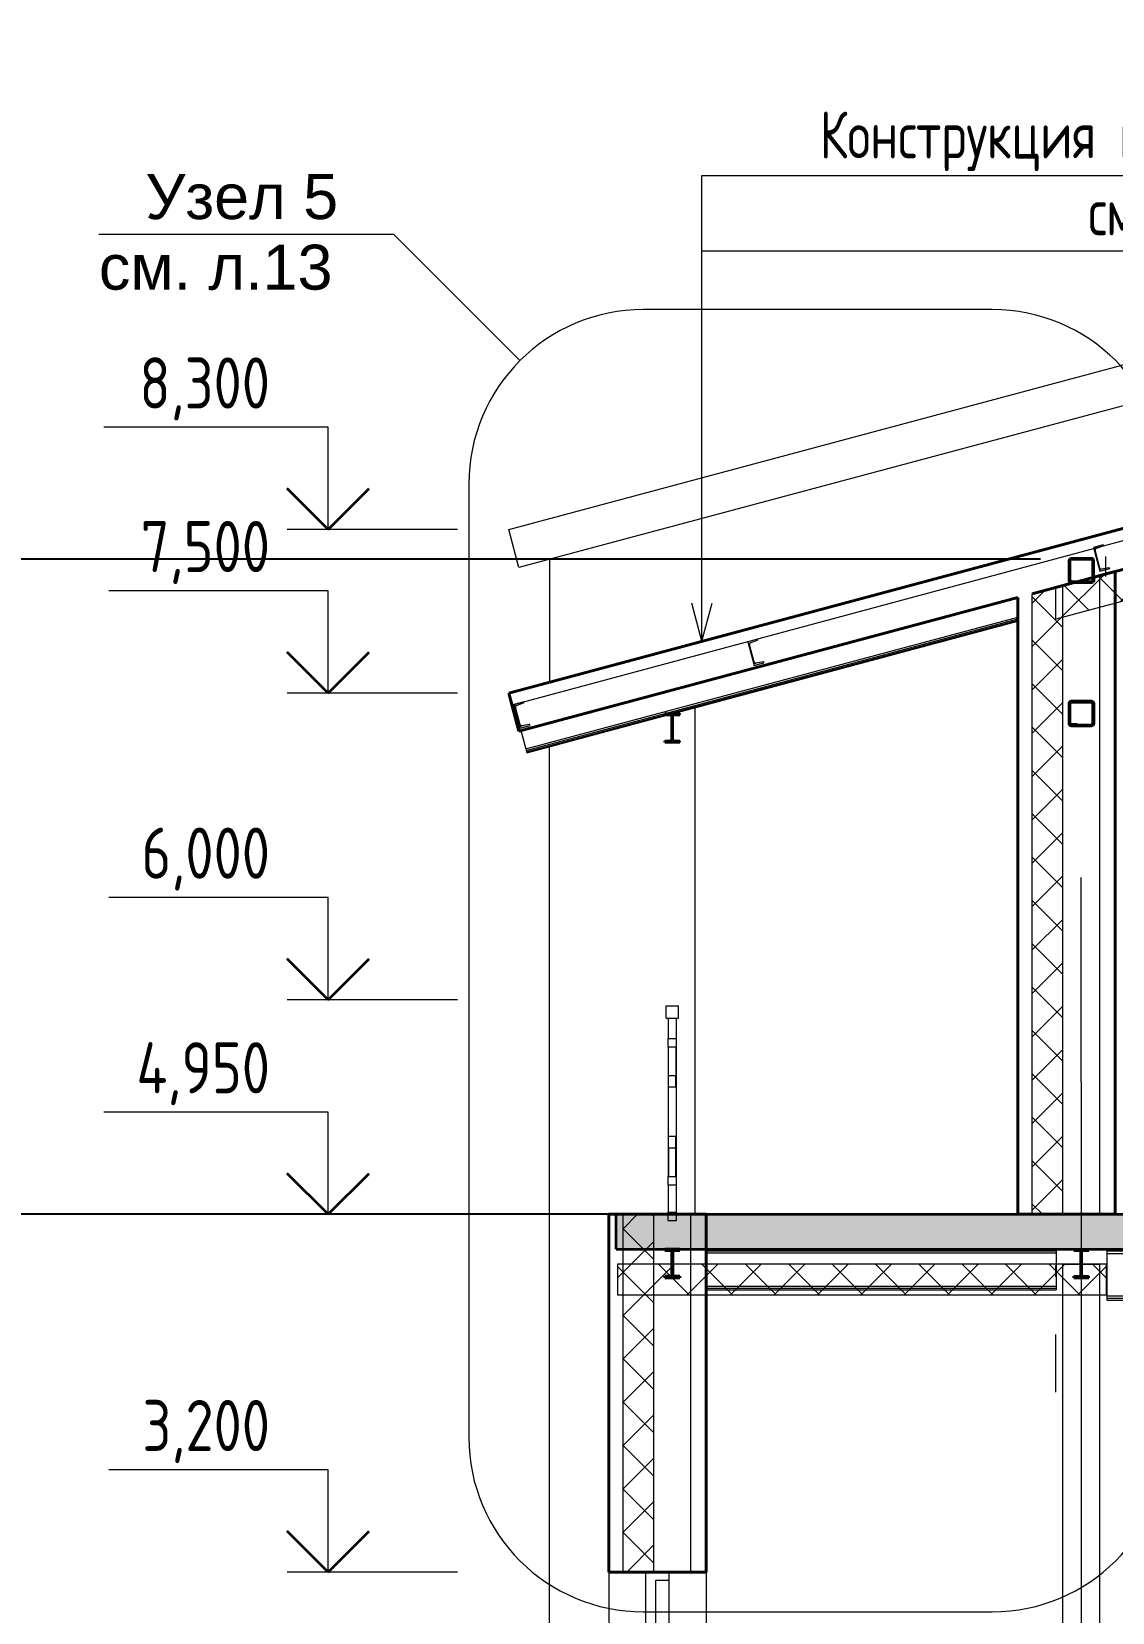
# Model space of a CAD drawing. Header units: millimetres. Extents: x 38742 to 206544, y -3832 to 13261.
# Drawn here: x 60323 to 65607, y 3003 to 10736 of the extents above; entities that cross this region are included whole.
import ezdxf
from ezdxf.enums import TextEntityAlignment as Align

# ---------------------------------------------------------------- set-up
doc = ezdxf.new("R2010")
doc.units = ezdxf.units.MM
doc.header["$MEASUREMENT"] = 0
for name, pattern in [('Achse', [2300, 0, -800, 1500, 0]), ('Dashed', [564.444447, 282.222223, -282.222223]), ('Штрихштриховая', [10936.110735, 5291.666508, -2116.666555, 1411.111116, -2116.666555])]:
    doc.linetypes.add(name, pattern=pattern)
for name, color, linetype in [('- Спрятан', 7, 'Continuous'), ('Двери ArchiCAD', 7, 'Continuous'), ('колонны', 7, 'Continuous'), ('крыша', 7, 'Continuous'), ('оси', 7, 'Continuous'), ('отделка', 7, 'Continuous'), ('перекрытие', 7, 'Continuous'), ('подп стены Инжзащита', 7, 'Continuous'), ('стены наруж', 7, 'Continuous'), ('текст', 7, 'Continuous'), ('чертеж', 7, 'Continuous')]:
    doc.layers.add(name, color=color, linetype=linetype)
for name, color, linetype, lineweight in [('- Спрятан_Ном._пера__96', 7, 'Continuous', 13), ('- Спрятан_Ном._пера__98', 7, 'Continuous', 35), ('0_Ном._пера__95', 251, 'Continuous', 13), ('0_Ном._пера__97', 7, 'Continuous', 20), ('Двери ArchiCAD_Ном._пера__96', 7, 'Continuous', 13), ('Двери ArchiCAD_Ном._пера__97', 7, 'Continuous', 20), ('колонны_Ном._пера__96', 7, 'Continuous', 13), ('крыша_Ном._пера__96', 7, 'Continuous', 13), ('крыша_Ном._пера__99', 7, 'Continuous', 40), ('оси_Ном._пера__96', 7, 'Continuous', 13), ('отделка_Ном._пера__96', 7, 'Continuous', 13), ('перекрытие_Ном._пера__94', 252, 'Continuous', 13), ('перекрытие_Ном._пера__96', 7, 'Continuous', 13), ('перекрытие_Ном._пера__98', 7, 'Continuous', 35), ('подп стены Инжзащита_Ном._пера__96', 7, 'Continuous', 13), ('подп стены Инжзащита_Ном._пера__97', 7, 'Continuous', 20), ('стены наруж_Ном._пера__96', 7, 'Continuous', 13), ('стены наруж_Ном._пера__99', 7, 'Continuous', 40), ('текст_Ном._пера__1', 7, 'Continuous', 25), ('текст_Ном._пера__96', 7, 'Continuous', 13), ('фермы_Ном._пера__96', 7, 'Continuous', 13), ('чертеж_Ном._пера__96', 7, 'Continuous', 13), ('чертеж_Ном._пера__98', 7, 'Continuous', 35), ('штриховка_Ном._пера__96', 7, 'Continuous', 13)]:
    doc.layers.add(name, color=color, linetype=linetype, lineweight=lineweight)
doc.styles.add('СГЕНЕРИР_СТИЛЬ_1', font='gost_2_304-81_type.ttf')
doc.styles.add('СГЕНЕРИР_СТИЛЬ_2', font='arial.ttf')
doc.dimstyles.new('СГЕНЕРИР_СТИЛЬ__2', dxfattribs={"dimtxt": 250, "dimasz": 142.5, "dimexe": 0.18, "dimexo": 200, "dimgap": 0.09, "dimtad": 1, "dimdec": 0, "dimzin": 0, "dimdsep": 46, "dimtxsty": 'СГЕНЕРИР_СТИЛЬ_1', "dimblk": 'ARROWHEAD_6', "dimblk1": 'ARROWHEAD_6', "dimblk2": 'ARROWHEAD_6', "dimcen": 0.09, "dimclrd": 7, "dimclre": 7, "dimclrt": 7, "dimadec": 0, "dimazin": 0, "dimtfac": 1, "dimtdec": 4, "dimtmove": 0, "dimatfit": 3, "dimfxl": 1, "dimtolj": 1, "dimtzin": 0, "dimarcsym": 0})
pattern_1 = [(45, (0, 0), (-106.06602, 106.06602), []), (135, (0, 0), (106.06602, 106.06602), [])]

# ---------------------------------------------------------------- blocks, each defined once
blk = doc.blocks.new('Элемент разреза_5_2')
at = {"layer": 'отделка_Ном._пера__96', "linetype": 'Continuous'}
for p, q in [((71745.7, 10450), (71426, 10450)), ((62855.7, 8153.6), (62855.7, 7553.6))]:
    blk.add_line(p, q, dxfattribs=at)
blk = doc.blocks.new('Элемент разреза_6_2')
at = {"layer": 'колонны_Ном._пера__96', "linetype": 'Continuous'}
for p, q in [((65365.7, 4706), (65453.3, 4706)), ((65365.7, 0), (65365.7, 4706)), ((65458, 4706), (65545.7, 4706)), ((65545.7, 0), (65545.7, 4706))]:
    blk.add_line(p, q, dxfattribs=at)
blk = doc.blocks.new('Элемент разреза_8_2')
at = {"layer": 'стены наруж_Ном._пера__96', "linetype": 'Continuous'}
h = blk.add_hatch(dxfattribs=at)
h.set_pattern_fill('УТЕПЛИТ_МЕЛКИЙ_0002', color=256, style=0, pattern_type=2)
h.set_pattern_definition(pattern_1)
h.paths.add_polyline_path([(63365.7, 4950), (63215.7, 4950), (63215.7, 3200), (63365.7, 3200)])
for p, q in [((63215.7, 3200), (63215.7, 4950)), ((63215.7, 3200), (63215.7, 4950)), ((63365.7, 3200), (63365.7, 4950)), ((63365.7, 3200), (63365.7, 4950)), ((63545.7, 3200), (63545.7, 4950)), ((63545.7, 3200), (63545.7, 4950))]:
    blk.add_line(p, q, dxfattribs=at)
at = {"layer": 'стены наруж_Ном._пера__99', "linetype": 'Continuous'}
for p, q in [((63145.7, 4950), (63165.7, 4950)), ((63145.7, 3200), (63145.7, 4950)), ((63165.7, 4950), (63215.7, 4950)), ((63215.7, 4950), (63365.7, 4950)), ((63365.7, 4950), (63545.7, 4950)), ((63545.7, 4950), (63595.7, 4950)), ((63595.7, 4950), (63620.7, 4950)), ((63620.7, 3200), (63620.7, 4950)), ((63419.2, 4773.1), (63419.2, 4780)), ((63419.2, 4780), (63492.2, 4780)), ((63419.2, 4773.1), (63446.3, 4773.1)), ((63451.3, 4771), (63446.3, 4773.1)), ((63453.3, 4766.1), (63451.3, 4771)), ((63453.3, 4653.9), (63453.3, 4766.1)), ((63458, 4766.1), (63460.1, 4771)), ((63458, 4653.9), (63458, 4766.1)), ((63460.1, 4771), (63465, 4773.1)), ((63465, 4773.1), (63492.2, 4773.1)), ((63492.2, 4773.1), (63492.2, 4780)), ((63419.2, 4640), (63419.2, 4646.9)), ((63419.2, 4646.9), (63446.3, 4646.9)), ((63419.2, 4640), (63492.2, 4640)), ((63446.3, 4646.9), (63451.3, 4649)), ((63451.3, 4649), (63453.3, 4653.9)), ((63460.1, 4649), (63458, 4653.9)), ((63465, 4646.9), (63460.1, 4649)), ((63465, 4646.9), (63492.2, 4646.9)), ((63492.2, 4640), (63492.2, 4646.9)), ((63145.7, 3200), (63165.7, 3200)), ((63165.7, 3200), (63215.7, 3200)), ((63215.7, 3200), (63365.7, 3200)), ((63365.7, 3200), (63545.7, 3200)), ((63545.7, 3200), (63595.7, 3200)), ((63595.7, 3200), (63620.7, 3200))]:
    blk.add_line(p, q, dxfattribs=at)
blk = doc.blocks.new('Элемент разреза_9_2')
at = {"layer": 'Двери ArchiCAD_Ном._пера__96', "linetype": 'Continuous'}
for p, q in [((63145.7, 3200), (63145.7, 550)), ((63620.7, 3200), (63620.7, 0))]:
    blk.add_line(p, q, dxfattribs=at)
at = {"layer": 'Двери ArchiCAD_Ном._пера__97', "linetype": 'Continuous'}
for p, q in [((63325.7, 3200), (63440.7, 3200)), ((63325.7, 3160), (63325.7, 3200)), ((63440.7, 3160), (63440.7, 3200)), ((63325.7, 0), (63325.7, 3160)), ((63375.7, 0), (63375.7, 3160)), ((63375.7, 3160), (63440.7, 3160)), ((63440.7, 0), (63440.7, 3160)), ((63325.7, 0), (63375.7, 0))]:
    blk.add_line(p, q, dxfattribs=at)
blk = doc.blocks.new('Элемент разреза_10_2')
at = {"layer": 'отделка_Ном._пера__96', "linetype": 'Continuous'}
for p, q in [((63565.7, 7427.8), (63565.7, 4950)), ((62855.7, 550), (62855.7, 7237.6))]:
    blk.add_line(p, q, dxfattribs=at)
blk = doc.blocks.new('Элемент разреза_11_2')
at = {"layer": 'стены наруж_Ном._пера__96', "linetype": 'Continuous'}
h = blk.add_hatch(dxfattribs=at)
h.set_pattern_fill('УТЕПЛИТ_МЕЛКИЙ_0002', color=256, style=0, pattern_type=2)
h.set_pattern_definition(pattern_1)
h.paths.add_polyline_path([(65215.7, 4950), (65365.7, 4950), (65365.7, 8026.1), (65215.7, 7985.9)])
for p, q in [((65545.7, 4950), (65545.7, 8074.4)), ((65545.7, 4950), (65545.7, 8074.4)), ((65215.7, 4950), (65215.7, 7985.9)), ((65215.7, 4950), (65215.7, 7985.9)), ((65365.7, 4950), (65365.7, 8026.1)), ((65365.7, 4950), (65365.7, 8026.1))]:
    blk.add_line(p, q, dxfattribs=at)
at = {"layer": 'стены наруж_Ном._пера__99', "linetype": 'Continuous'}
for p, q in [((65506.2, 8040), (65513.2, 8042.9)), ((65513.2, 8042.9), (65516.2, 8050)), ((65516.2, 8066.5), (65545.7, 8074.4)), ((65516.2, 8050), (65516.2, 8066.5)), ((65545.7, 8074.4), (65595.7, 8087.8)), ((65595.7, 8087.8), (65620.7, 8094.5)), ((65620.7, 4950), (65620.7, 8094.5)), ((65145.7, 4950), (65145.7, 7967.2)), ((65215.7, 7985.9), (65365.7, 8026.1)), ((65365.7, 8026.1), (65417.4, 8040)), ((65417.4, 8040), (65506.2, 8040)), ((65396.2, 7450), (65399.1, 7457.1)), ((65396.2, 7350), (65396.2, 7450)), ((65399.1, 7457.1), (65406.2, 7460)), ((65406.2, 7460), (65506.2, 7460)), ((65513.2, 7457.1), (65506.2, 7460)), ((65516.2, 7450), (65513.2, 7457.1)), ((65516.2, 7350), (65516.2, 7450)), ((65399.1, 7342.9), (65396.2, 7350)), ((65513.2, 7342.9), (65516.2, 7350)), ((65406.2, 7340), (65399.1, 7342.9)), ((65406.2, 7340), (65506.2, 7340)), ((65506.2, 7340), (65513.2, 7342.9)), ((65145.7, 4950), (65165.7, 4950)), ((65165.7, 4950), (65215.7, 4950)), ((65215.7, 4950), (65365.7, 4950)), ((65365.7, 4950), (65545.7, 4950)), ((65545.7, 4950), (65595.7, 4950)), ((65595.7, 4950), (65620.7, 4950))]:
    blk.add_line(p, q, dxfattribs=at)
blk = doc.blocks.new('Элемент разреза_12_2')
at = {"layer": 'перекрытие_Ном._пера__94', "linetype": 'Continuous'}
blk.add_hatch(color=256, dxfattribs=at).paths.add_polyline_path([(71980.7, 4780), (71980.7, 4950), (65160.7, 4950), (65160.7, 4780)])
at = {"layer": 'перекрытие_Ном._пера__98', "linetype": 'Continuous'}
for p, q in [((65160.7, 4950), (71980.7, 4950)), ((65160.7, 4780), (71980.7, 4780))]:
    blk.add_line(p, q, dxfattribs=at)
blk = doc.blocks.new('Элемент разреза_13_2')
at = {"layer": 'крыша_Ном._пера__96', "linetype": 'Continuous'}
for p, q in [((62655.7, 8300), (71745.7, 10735.7)), ((71745.7, 10535.7), (62705.7, 8113.4)), ((62705.7, 8113.4), (62655.7, 8300))]:
    blk.add_line(p, q, dxfattribs=at)
blk = doc.blocks.new('Элемент разреза_23_2')
at = {"layer": 'чертеж_Ном._пера__96', "linetype": 'Continuous'}
for p, q in [((63425.7, 5910), (63425.7, 5970)), ((63425.7, 5970), (63485.7, 5970)), ((63485.7, 5910), (63485.7, 5970)), ((63425.7, 5910), (63485.7, 5910)), ((63435.7, 5910), (63435.7, 5810)), ((63475.7, 5810), (63475.7, 5910)), ((63435.7, 5810), (63475.7, 5810)), ((63435.7, 5770), (63435.7, 5810)), ((63475.7, 5770), (63475.7, 5810)), ((63435.7, 5770), (63435.7, 5135)), ((63435.7, 5770), (63475.7, 5770)), ((63437.7, 5629.8), (63437.7, 5770)), ((63473.7, 5770), (63473.7, 5629.8)), ((63475.7, 5135), (63475.7, 5770)), ((63437.7, 5629.8), (63473.7, 5629.8)), ((63437.7, 5573.3), (63437.7, 5629.8)), ((63437.7, 5573.3), (63473.7, 5573.3)), ((63473.7, 5573.3), (63473.7, 5629.8)), ((63437.7, 5331.7), (63473.7, 5331.7)), ((63437.7, 5275.2), (63437.7, 5331.7)), ((63437.7, 5275.2), (63437.7, 5135)), ((63437.7, 5275.2), (63473.7, 5275.2)), ((63473.7, 5275.2), (63473.7, 5331.7)), ((63473.7, 5135), (63473.7, 5275.2)), ((63435.7, 5135), (63475.7, 5135)), ((63435.7, 5095), (63435.7, 5135)), ((63475.7, 5095), (63475.7, 5135)), ((63435.7, 5095), (63435.7, 4960)), ((63435.7, 5095), (63475.7, 5095)), ((63475.7, 4960), (63475.7, 5095)), ((63435.7, 4960), (63475.7, 4960)), ((63435.7, 4920), (63435.7, 4960)), ((63475.7, 4920), (63475.7, 4960)), ((63435.7, 4920), (63475.7, 4920))]:
    blk.add_line(p, q, dxfattribs=at)
blk = doc.blocks.new('Элемент разреза_30_2')
at = {"layer": 'Двери ArchiCAD_Ном._пера__96', "linetype": 'Continuous'}
for q in [(65401.2, 7350), (65435.7, 7345)]:
    blk.add_line((65435.7, 7350), q, dxfattribs=at)
blk = doc.blocks.new('Элемент разреза_32_2')
at = {"layer": '- Спрятан_Ном._пера__96', "linetype": 'Continuous', "lineweight": 25}
blk.add_hatch(color=7, dxfattribs=at).paths.add_polyline_path([(65419.2, 4640), (65492.2, 4640), (65492.2, 4646.9), (65465, 4646.9), (65460.1, 4649), (65458, 4653.9), (65458, 4766.1), (65460.1, 4771), (65465, 4773.1), (65492.2, 4773.1), (65492.2, 4780), (65419.2, 4780), (65419.2, 4773.1), (65446.3, 4773.1), (65451.3, 4771), (65453.3, 4766.1), (65453.3, 4653.9), (65451.3, 4649), (65446.3, 4646.9), (65419.2, 4646.9)])
at = {"layer": '- Спрятан_Ном._пера__98', "linetype": 'Continuous'}
for p, q in [((65419.2, 4780), (65492.2, 4780)), ((65419.2, 4773.1), (65419.2, 4780)), ((65419.2, 4773.1), (65446.3, 4773.1)), ((65451.3, 4771), (65446.3, 4773.1)), ((65453.3, 4766.1), (65451.3, 4771)), ((65453.3, 4653.9), (65453.3, 4766.1)), ((65458, 4766.1), (65460.1, 4771)), ((65458, 4653.9), (65458, 4766.1)), ((65460.1, 4771), (65465, 4773.1)), ((65465, 4773.1), (65492.2, 4773.1)), ((65492.2, 4773.1), (65492.2, 4780)), ((65419.2, 4646.9), (65446.3, 4646.9)), ((65419.2, 4640), (65419.2, 4646.9)), ((65419.2, 4640), (65492.2, 4640)), ((65446.3, 4646.9), (65451.3, 4649)), ((65451.3, 4649), (65453.3, 4653.9)), ((65460.1, 4649), (65458, 4653.9)), ((65465, 4646.9), (65460.1, 4649)), ((65465, 4646.9), (65492.2, 4646.9)), ((65492.2, 4640), (65492.2, 4646.9))]:
    blk.add_line(p, q, dxfattribs=at)
blk = doc.blocks.new('Элемент разреза_33_2')
at = {"layer": '- Спрятан_Ном._пера__96', "linetype": 'Continuous', "lineweight": 25}
blk.add_hatch(color=7, dxfattribs=at).paths.add_polyline_path([(63419.2, 4640), (63492.2, 4640), (63492.2, 4646.9), (63465, 4646.9), (63460.1, 4649), (63458, 4653.9), (63458, 4766.1), (63460.1, 4771), (63465, 4773.1), (63492.2, 4773.1), (63492.2, 4780), (63419.2, 4780), (63419.2, 4773.1), (63446.3, 4773.1), (63451.3, 4771), (63453.3, 4766.1), (63453.3, 4653.9), (63451.3, 4649), (63446.3, 4646.9), (63419.2, 4646.9)])
at = {"layer": '- Спрятан_Ном._пера__98', "linetype": 'Continuous'}
for p, q in [((63419.2, 4780), (63492.2, 4780)), ((63419.2, 4773.1), (63419.2, 4780)), ((63419.2, 4773.1), (63446.3, 4773.1)), ((63451.3, 4771), (63446.3, 4773.1)), ((63453.3, 4766.1), (63451.3, 4771)), ((63453.3, 4653.9), (63453.3, 4766.1)), ((63458, 4766.1), (63460.1, 4771)), ((63458, 4653.9), (63458, 4766.1)), ((63460.1, 4771), (63465, 4773.1)), ((63465, 4773.1), (63492.2, 4773.1)), ((63492.2, 4773.1), (63492.2, 4780)), ((63419.2, 4646.9), (63446.3, 4646.9)), ((63419.2, 4640), (63419.2, 4646.9)), ((63419.2, 4640), (63492.2, 4640)), ((63446.3, 4646.9), (63451.3, 4649)), ((63451.3, 4649), (63453.3, 4653.9)), ((63460.1, 4649), (63458, 4653.9)), ((63465, 4646.9), (63460.1, 4649)), ((63465, 4646.9), (63492.2, 4646.9)), ((63492.2, 4640), (63492.2, 4646.9))]:
    blk.add_line(p, q, dxfattribs=at)
blk = doc.blocks.new('Элемент разреза_37_2')
at = {"layer": '- Спрятан_Ном._пера__96', "linetype": 'Continuous'}
for p, q in [((63620.7, 4772), (65332.7, 4772)), ((63620.7, 4761), (65332.7, 4761)), ((65332.7, 4780), (65332.7, 4772)), ((65332.7, 4772), (65332.7, 4768.8)), ((65332.7, 4768.8), (65332.7, 4761)), ((65332.7, 4761), (65332.7, 4599)), ((63620.7, 4599), (65332.7, 4599)), ((63620.7, 4588), (65332.7, 4588)), ((63620.7, 4580), (65332.7, 4580)), ((65332.7, 4599), (65332.7, 4591.2)), ((65332.7, 4591.2), (65332.7, 4588)), ((65332.7, 4588), (65332.7, 4580))]:
    blk.add_line(p, q, dxfattribs=at)
blk = doc.blocks.new('Элемент разреза_39_2')
at = {"layer": '- Спрятан_Ном._пера__96', "linetype": 'Continuous'}
for p, q in [((65580.7, 4780), (65580.7, 4771)), ((65580.7, 4771), (65580.7, 4767.5)), ((65580.7, 4771), (67581.3, 4771)), ((65580.7, 4767.5), (65580.7, 4759)), ((65580.7, 4759), (65580.7, 4551)), ((65580.7, 4759), (67583.3, 4759)), ((67588, 4759), (69713.3, 4759)), ((67590, 4771), (69711.3, 4771)), ((69718, 4759), (71690.7, 4759)), ((69720, 4771), (71690.7, 4771)), ((65580.7, 4551), (65580.7, 4542.5)), ((65580.7, 4551), (71690.7, 4551)), ((65580.7, 4542.5), (65580.7, 4539)), ((65580.7, 4539), (65580.7, 4530)), ((65580.7, 4539), (71690.7, 4539)), ((65580.7, 4530), (71690.7, 4530))]:
    blk.add_line(p, q, dxfattribs=at)
blk = doc.blocks.new('Элемент разреза_40_2')
at = {"layer": '- Спрятан_Ном._пера__96', "linetype": 'Continuous', "lineweight": 25}
blk.add_hatch(color=7, dxfattribs=at).paths.add_polyline_path([(63492.7, 7260), (63492.7, 7266.9), (63465.5, 7266.9), (63460.6, 7269), (63458.5, 7273.9), (63458.5, 7386.1), (63460.6, 7391), (63465.5, 7393.1), (63492.7, 7393.1), (63492.7, 7400), (63419.7, 7400), (63419.7, 7393.1), (63446.8, 7393.1), (63451.8, 7391), (63453.8, 7386.1), (63453.8, 7273.9), (63451.8, 7269), (63446.8, 7266.9), (63419.7, 7266.9), (63419.7, 7260)])
at = {"layer": '- Спрятан_Ном._пера__98', "linetype": 'Continuous'}
for p, q in [((63419.7, 7400), (63492.7, 7400)), ((63419.7, 7393.1), (63419.7, 7400)), ((63419.7, 7393.1), (63446.8, 7393.1)), ((63451.8, 7391), (63446.8, 7393.1)), ((63453.8, 7386.1), (63451.8, 7391)), ((63453.8, 7273.9), (63453.8, 7386.1)), ((63458.5, 7386.1), (63460.6, 7391)), ((63458.5, 7273.9), (63458.5, 7386.1)), ((63460.6, 7391), (63465.5, 7393.1)), ((63465.5, 7393.1), (63492.7, 7393.1)), ((63492.7, 7393.1), (63492.7, 7400)), ((63451.8, 7269), (63453.8, 7273.9)), ((63460.6, 7269), (63458.5, 7273.9)), ((63419.7, 7266.9), (63446.8, 7266.9)), ((63419.7, 7260), (63419.7, 7266.9)), ((63419.7, 7260), (63492.7, 7260)), ((63446.8, 7266.9), (63451.8, 7269)), ((63465.5, 7266.9), (63460.6, 7269)), ((63465.5, 7266.9), (63492.7, 7266.9)), ((63492.7, 7260), (63492.7, 7266.9))]:
    blk.add_line(p, q, dxfattribs=at)
blk = doc.blocks.new('Элемент разреза_43_2')
at = {"layer": '- Спрятан_Ном._пера__96', "linetype": 'Continuous'}
for p, q in [((62739.7, 7226.3), (65145.7, 7871)), ((63420.4, 7400), (65145.7, 7862.3)), ((63442.9, 7400), (65145.7, 7856.3)), ((63456.3, 7400), (65145.7, 7852.7)), ((63461.9, 7400), (65145.7, 7851.2)), ((62741.9, 7218.2), (63419.7, 7399.8)), ((62743.4, 7212.6), (63419.7, 7393.8)), ((62744.3, 7209.2), (63430.5, 7393.1)), ((62744.7, 7207.8), (63436.2, 7393.1)), ((62715.7, 7316.1), (62739.7, 7226.3)), ((62739.7, 7226.3), (62741.2, 7220.9)), ((62741.2, 7220.9), (62741.9, 7218.2)), ((62741.9, 7218.2), (62743.4, 7212.6)), ((62743.4, 7212.6), (62743.7, 7211.5)), ((62743.7, 7211.5), (62744.3, 7209.2)), ((62744.3, 7209.2), (62744.7, 7207.8))]:
    blk.add_line(p, q, dxfattribs=at)
blk = doc.blocks.new('Элемент разреза_44_2')
at = {"layer": '- Спрятан_Ном._пера__96', "linetype": 'Continuous', "lineweight": 25}
h = blk.add_hatch(color=7, dxfattribs=at)
h.paths.add_polyline_path([(65406.2, 7460), (65399.1, 7457.1), (65396.2, 7450), (65396.2, 7350), (65399.1, 7342.9), (65406.2, 7340), (65506.2, 7340), (65513.2, 7342.9), (65516.2, 7350), (65516.2, 7450), (65513.2, 7457.1), (65506.2, 7460)])
h.paths.add_polyline_path([(65406.2, 7455), (65506.2, 7455), (65509.7, 7453.5), (65511.2, 7450), (65511.2, 7350), (65509.7, 7346.5), (65506.2, 7345), (65406.2, 7345), (65402.6, 7346.5), (65401.2, 7350), (65401.2, 7450), (65402.6, 7453.5)], flags=0)
at = {"layer": '- Спрятан_Ном._пера__98', "linetype": 'Continuous'}
for p, q in [((65396.2, 7450), (65399.1, 7457.1)), ((65396.2, 7350), (65396.2, 7450)), ((65399.1, 7457.1), (65406.2, 7460)), ((65401.2, 7450), (65402.6, 7453.5)), ((65401.2, 7350), (65401.2, 7450)), ((65402.6, 7453.5), (65406.2, 7455)), ((65406.2, 7460), (65506.2, 7460)), ((65406.2, 7455), (65506.2, 7455)), ((65513.2, 7457.1), (65506.2, 7460)), ((65509.7, 7453.5), (65506.2, 7455)), ((65511.2, 7450), (65509.7, 7453.5)), ((65511.2, 7350), (65511.2, 7450)), ((65516.2, 7450), (65513.2, 7457.1)), ((65516.2, 7350), (65516.2, 7450)), ((65399.1, 7342.9), (65396.2, 7350)), ((65402.6, 7346.5), (65401.2, 7350)), ((65406.2, 7345), (65402.6, 7346.5)), ((65506.2, 7345), (65509.7, 7346.5)), ((65509.7, 7346.5), (65511.2, 7350)), ((65513.2, 7342.9), (65516.2, 7350)), ((65406.2, 7340), (65399.1, 7342.9)), ((65406.2, 7345), (65506.2, 7345)), ((65406.2, 7340), (65506.2, 7340)), ((65506.2, 7340), (65513.2, 7342.9))]:
    blk.add_line(p, q, dxfattribs=at)
blk = doc.blocks.new('Элемент разреза_60_2')
at = {"layer": 'перекрытие_Ном._пера__94', "linetype": 'Continuous'}
blk.add_hatch(color=256, dxfattribs=at).paths.add_polyline_path([(63180.7, 4780), (65160.7, 4780), (65160.7, 4950), (63180.7, 4950)])
at = {"layer": 'перекрытие_Ном._пера__98', "linetype": 'Continuous'}
for p, q in [((63180.7, 4950), (65160.7, 4950)), ((63180.7, 4780), (63180.7, 4950)), ((63180.7, 4780), (65160.7, 4780))]:
    blk.add_line(p, q, dxfattribs=at)
blk = doc.blocks.new('Стандартный маркер сетки[2]_2', base_point=(65455.7, 6597.5))
at = {"layer": 'оси_Ном._пера__96', "linetype": 'Штрихштриховая'}
for q in [(65455.7, 6597.5), (65455.7, -2000)]:
    blk.add_line((65455.7, 5597.5), q, dxfattribs=at)
at = {"layer": 'оси_Ном._пера__96', "style": 'СГЕНЕРИР_СТИЛЬ_1'}
blk.add_attdef('AC_MarkerText_1', text='', height=350, rotation=360, dxfattribs=at).set_placement((65316.5, -3669.7), align=Align.BOTTOM_LEFT)
blk = doc.blocks.new('Отметка высоты (ГОСТ)[4]_2', base_point=(61773.2, 7500))
at = {"layer": 'чертеж_Ном._пера__96', "linetype": 'Continuous'}
for p, q in [((61773.2, 8000), (60699.9, 8000)), ((61773.2, 7500), (61773.2, 8000)), ((62404.6, 7500), (61573.2, 7500))]:
    blk.add_line(p, q, dxfattribs=at)
at = {"layer": 'чертеж_Ном._пера__98', "linetype": 'Continuous'}
for q in [(61573.2, 7700), (61973.2, 7700)]:
    blk.add_line((61773.2, 7500), q, dxfattribs=at)
at = {"layer": 'чертеж_Ном._пера__96', "insert": (61573.2, 8033.5), "char_height": 250, "attachment_point": 9, "style": 'СГЕНЕРИР_СТИЛЬ_1'}
blk.add_mtext('{7,500\\A1{\\H.66x;\\S^  ;}}', dxfattribs=at)
blk = doc.blocks.new('Отметка высоты (ГОСТ)[5]_2', base_point=(61773.2, 6000))
at = {"layer": 'чертеж_Ном._пера__96', "linetype": 'Continuous'}
for p, q in [((61773.2, 6500), (60699.9, 6500)), ((61773.2, 6000), (61773.2, 6500)), ((62404.6, 6000), (61573.2, 6000))]:
    blk.add_line(p, q, dxfattribs=at)
at = {"layer": 'чертеж_Ном._пера__98', "linetype": 'Continuous'}
for q in [(61573.2, 6200), (61973.2, 6200)]:
    blk.add_line((61773.2, 6000), q, dxfattribs=at)
at = {"layer": 'чертеж_Ном._пера__96', "insert": (61573.2, 6533.5), "char_height": 250, "attachment_point": 9, "style": 'СГЕНЕРИР_СТИЛЬ_1'}
blk.add_mtext('{6,000\\A1{\\H.66x;\\S^  ;}}', dxfattribs=at)
blk = doc.blocks.new('Отметка высоты (ГОСТ)[6]_2', base_point=(61773.2, 4950))
at = {"layer": 'чертеж_Ном._пера__96', "linetype": 'Continuous'}
for p, q in [((61773.2, 5450), (60675.7, 5450)), ((61773.2, 4950), (61773.2, 5450)), ((62404.6, 4950), (61573.2, 4950))]:
    blk.add_line(p, q, dxfattribs=at)
at = {"layer": 'чертеж_Ном._пера__98', "linetype": 'Continuous'}
for q in [(61573.2, 5150), (61973.2, 5150)]:
    blk.add_line((61773.2, 4950), q, dxfattribs=at)
at = {"layer": 'чертеж_Ном._пера__96', "insert": (61573.2, 5483.5), "char_height": 250, "attachment_point": 9, "style": 'СГЕНЕРИР_СТИЛЬ_1'}
blk.add_mtext('{4,950\\A1{\\H.66x;\\S^  ;}}', dxfattribs=at)
blk = doc.blocks.new('Отметка высоты (ГОСТ)[7]_2', base_point=(61773.2, 3200))
at = {"layer": 'чертеж_Ном._пера__96', "linetype": 'Continuous'}
for p, q in [((61773.2, 3700), (60699.9, 3700)), ((61773.2, 3200), (61773.2, 3700)), ((62404.6, 3200), (61573.2, 3200))]:
    blk.add_line(p, q, dxfattribs=at)
at = {"layer": 'чертеж_Ном._пера__98', "linetype": 'Continuous'}
for q in [(61573.2, 3400), (61973.2, 3400)]:
    blk.add_line((61773.2, 3200), q, dxfattribs=at)
at = {"layer": 'чертеж_Ном._пера__96', "insert": (61573.2, 3733.5), "char_height": 250, "attachment_point": 9, "style": 'СГЕНЕРИР_СТИЛЬ_1'}
blk.add_mtext('{3,200\\A1{\\H.66x;\\S^  ;}}', dxfattribs=at)
blk = doc.blocks.new('Отметка высоты (ГОСТ)[8]_2', base_point=(61773.2, 8300))
at = {"layer": 'чертеж_Ном._пера__96', "linetype": 'Continuous'}
for p, q in [((61773.2, 8800), (60675.7, 8800)), ((61773.2, 8300), (61773.2, 8800)), ((62404.6, 8300), (61573.2, 8300))]:
    blk.add_line(p, q, dxfattribs=at)
at = {"layer": 'чертеж_Ном._пера__98', "linetype": 'Continuous'}
for q in [(61573.2, 8500), (61973.2, 8500)]:
    blk.add_line((61773.2, 8300), q, dxfattribs=at)
at = {"layer": 'чертеж_Ном._пера__96', "insert": (61573.2, 8833.5), "char_height": 250, "attachment_point": 9, "style": 'СГЕНЕРИР_СТИЛЬ_1'}
blk.add_mtext('{8,300\\A1{\\H.66x;\\S^  ;}}', dxfattribs=at)
blk = doc.blocks.new('Линия_3_2', base_point=(63600.6, 7753.2))
at = {"layer": 'текст_Ном._пера__96', "linetype": 'Continuous'}
for q in [(63600.6, 10032.5), (63550.6, 7939.8), (63650.6, 7939.8)]:
    blk.add_line((63600.6, 7753.2), q, dxfattribs=at)
blk = doc.blocks.new('Элемент разреза_61_2')
at = {"layer": 'крыша_Ном._пера__99', "linetype": 'Continuous'}
for p, q in [((62655.7, 7500), (71745.7, 9935.7)), ((71745.7, 9735.7), (71745.7, 9935.7)), ((65215.7, 7985.9), (71745.7, 9735.7)), ((62705.7, 7313.4), (65145.7, 7967.2)), ((62705.7, 7313.4), (62655.7, 7500))]:
    blk.add_line(p, q, dxfattribs=at)
blk = doc.blocks.new('Элемент разреза_64_2')
at = {"layer": '- Спрятан_Ном._пера__96', "linetype": 'Continuous', "lineweight": 25}
h = blk.add_hatch(color=7, dxfattribs=at)
h.paths.add_polyline_path([(65406.2, 8160), (65399.1, 8157.1), (65396.2, 8150), (65396.2, 8050), (65399.1, 8042.9), (65406.2, 8040), (65506.2, 8040), (65513.2, 8042.9), (65516.2, 8050), (65516.2, 8150), (65513.2, 8157.1), (65506.2, 8160)])
h.paths.add_polyline_path([(65406.2, 8155), (65506.2, 8155), (65509.7, 8153.5), (65511.2, 8150), (65511.2, 8050), (65509.7, 8046.5), (65506.2, 8045), (65406.2, 8045), (65402.6, 8046.5), (65401.2, 8050), (65401.2, 8150), (65402.6, 8153.5)], flags=0)
at = {"layer": '- Спрятан_Ном._пера__98', "linetype": 'Continuous'}
for p, q in [((65396.2, 8150), (65399.1, 8157.1)), ((65396.2, 8050), (65396.2, 8150)), ((65399.1, 8157.1), (65406.2, 8160)), ((65401.2, 8150), (65402.6, 8153.5)), ((65401.2, 8050), (65401.2, 8150)), ((65402.6, 8153.5), (65406.2, 8155)), ((65406.2, 8160), (65506.2, 8160)), ((65406.2, 8155), (65506.2, 8155)), ((65513.2, 8157.1), (65506.2, 8160)), ((65509.7, 8153.5), (65506.2, 8155)), ((65511.2, 8150), (65509.7, 8153.5)), ((65511.2, 8050), (65511.2, 8150)), ((65516.2, 8150), (65513.2, 8157.1)), ((65516.2, 8050), (65516.2, 8150)), ((65399.1, 8042.9), (65396.2, 8050)), ((65406.2, 8040), (65399.1, 8042.9)), ((65402.6, 8046.5), (65401.2, 8050)), ((65406.2, 8045), (65402.6, 8046.5)), ((65406.2, 8045), (65506.2, 8045)), ((65506.2, 8045), (65509.7, 8046.5)), ((65506.2, 8040), (65513.2, 8042.9)), ((65509.7, 8046.5), (65511.2, 8050)), ((65513.2, 8042.9), (65516.2, 8050)), ((65406.2, 8040), (65506.2, 8040))]:
    blk.add_line(p, q, dxfattribs=at)
blk = doc.blocks.new('Чертеж детали_1_2', base_point=(64167.3, 6190.7))
at = {"layer": 'перекрытие_Ном._пера__96', "linetype": 'Continuous'}
for p, q in [((61774.4, 9743.6), (60652, 9743.6)), ((62093.3, 9743.6), (61774.4, 9743.6)), ((62093.3, 9743.6), (62710.7, 9126.2)), ((65020.5, 9376.1), (63314, 9376.1)), ((62460.8, 8522.9), (62460.8, 3858.5)), ((65873.7, 3858.5), (65873.7, 8522.9)), ((63314, 3005.3), (65020.5, 3005.3))]:
    blk.add_line(p, q, dxfattribs=at)
for centre, start, end in [((63314, 8522.9), 90, 180), ((65020.5, 8522.9), 0, 90), ((63314, 3858.5), 180, 270), ((65020.5, 3858.5), 270, 0)]:
    blk.add_arc(centre, 853.2, start, end, dxfattribs=at)
at = {"layer": 'перекрытие_Ном._пера__96', "char_height": 220, "style": 'СГЕНЕРИР_СТИЛЬ_2'}
for s, insert, attachment_point in [('{Узел 5}', (60879.3, 9815.4), 7), ('{см. л.13}', (60652, 9693.4), 1)]:
    blk.add_mtext(s, dxfattribs=dict(at, insert=insert, attachment_point=attachment_point))
blk = doc.blocks.new('ARROWHEAD_6')
at = {"color": 0, "linetype": 'Continuous', "lineweight": 0}
for p, q in [((0, 0), (-1, 0)), ((-0.5, -0.5), (0.5, 0.5))]:
    blk.add_line(p, q, dxfattribs=at)
blk = doc.blocks.new('*D203')
at = {"layer": 'Defpoints', "color": 0, "linetype": 'Continuous', "transparency": 16777216}
for p in [(65456.2, 8155), (58743.5, 4950), (65455.7, 4950)]:
    blk.add_point(p, dxfattribs=at)
at = {"layer": 'подп стены Инжзащита', "color": 7, "linetype": 'Continuous', "lineweight": -2, "transparency": 16777216}
for p, q in [((65256.2, 8155), (58743.3, 8155)), ((58743.5, 8012.5), (58743.5, 6838.3)), ((58743.5, 5092.5), (58743.5, 6266.7)), ((65255.7, 4950), (58743.3, 4950))]:
    blk.add_line(p, q, dxfattribs=at)
at = {"layer": 'подп стены Инжзащита', "color": 7, "linetype": 'Continuous', "lineweight": -2, "transparency": 16777216, "xscale": 142.5, "yscale": 142.5, "zscale": 142.5}
for p, rotation in [((58743.5, 8155), 90), ((58743.5, 4950), 270)]:
    blk.add_blockref('ARROWHEAD_6', p, dxfattribs=dict(at, rotation=rotation))
at = {"layer": 'подп стены Инжзащита', "color": 7, "linetype": 'Continuous', "transparency": 16777216, "insert": (58743.5, 6552.5), "char_height": 250, "attachment_point": 5, "rotation": 90, "style": 'СГЕНЕРИР_СТИЛЬ_1'}
blk.add_mtext('\\A1;3205', dxfattribs=at)

msp = doc.modelspace()

# ---------------------------------------------------------------- hatches: boundary and pattern name
at = {"layer": '0_Ном._пера__95', "linetype": 'Continuous'}
for points in [[(65546.3, 8096), (65594.3, 8108.9), (65593.7, 8111.2, 0.388879), (65590.7, 8113.1), (65554.3, 8106.6, -0.388879), (65546.4, 8111.6), (65523.2, 8198.5, -0.388879), (65527.4, 8206.7), (65562.3, 8219.4, 0.388879), (65563.9, 8222.5), (65563.2, 8224.8), (65515.2, 8211.9)], [(63855.7, 7635.2), (63903.7, 7648.1), (63903.1, 7650.4, 0.388879), (63900.1, 7652.3), (63863.6, 7645.8, -0.388879), (63855.8, 7650.8), (63832.5, 7737.7, -0.388879), (63836.8, 7745.9), (63871.6, 7758.5, 0.388879), (63873.2, 7761.6), (63872.6, 7764), (63824.6, 7751.1)], [(62712, 7328.8), (62760.1, 7341.6), (62759.4, 7344, 0.388879), (62756.5, 7345.8), (62720, 7339.4, -0.388879), (62712.2, 7344.4), (62688.9, 7431.2, -0.388879), (62693.2, 7439.5), (62728, 7452.1, 0.388879), (62729.6, 7455.2), (62729, 7457.5), (62681, 7444.7)]]:
    msp.add_hatch(color=256, dxfattribs=at).paths.add_polyline_path(points)
at = {"layer": 'подп стены Инжзащита_Ном._пера__97', "linetype": 'Continuous'}
h = msp.add_hatch(dxfattribs=at)
h.set_pattern_fill('УТЕПЛИТ_МЕЛКИЙ_0002', color=256, style=0, pattern_type=2)
h.set_pattern_definition(pattern_1)
h.paths.add_polyline_path([(65330.7, 7861.5), (65330.7, 8016.8), (71980.7, 9798.6), (71980.7, 9643.3)])
at = {"layer": 'штриховка_Ном._пера__96', "linetype": 'Continuous'}
h = msp.add_hatch(dxfattribs=at)
h.set_pattern_fill('УТЕПЛИТ_МЕЛКИЙ_0002', color=256, style=0, pattern_type=2)
h.set_pattern_definition(pattern_1)
h.paths.add_polyline_path([(63187, 4556), (65578.6, 4556), (65578.6, 4706), (63187, 4706)])

# ---------------------------------------------------------------- linework, layer by layer
at = {"layer": '0_Ном._пера__97', "linetype": 'Continuous'}
for p, q in [((65563.2, 8224.8), (65515.2, 8211.9)), ((65515.2, 8211.9), (65546.3, 8096)), ((65546.4, 8111.6), (65523.2, 8198.5)), ((65527.4, 8206.7), (65562.3, 8219.4)), ((65563.9, 8222.5), (65563.2, 8224.8)), ((65546.3, 8096), (65594.3, 8108.9)), ((65590.7, 8113.1), (65554.3, 8106.6)), ((65594.3, 8108.9), (65593.7, 8111.2)), ((63872.6, 7764), (63824.6, 7751.1)), ((63824.6, 7751.1), (63855.7, 7635.2)), ((63855.8, 7650.8), (63832.5, 7737.7)), ((63836.8, 7745.9), (63871.6, 7758.5)), ((63873.2, 7761.6), (63872.6, 7764)), ((63855.7, 7635.2), (63903.7, 7648.1)), ((63900.1, 7652.3), (63863.6, 7645.8)), ((63903.7, 7648.1), (63903.1, 7650.4)), ((62729, 7457.5), (62681, 7444.7)), ((62681, 7444.7), (62712, 7328.8)), ((62712.2, 7344.4), (62688.9, 7431.2)), ((62693.2, 7439.5), (62728, 7452.1)), ((62729.6, 7455.2), (62729, 7457.5)), ((62712, 7328.8), (62760.1, 7341.6)), ((62756.5, 7345.8), (62720, 7339.4)), ((62760.1, 7341.6), (62759.4, 7344))]:
    msp.add_line(p, q, dxfattribs=at)
for centre, radius, start, end in [((65529.8, 8200.3), 6.86, 109.99999, 194.99999), ((65561.4, 8221.8), 2.57, 289.98394, 14.98394), ((65553.1, 8113.4), 6.86, 195.01892, 280.01892), ((65591.2, 8110.6), 2.57, 14.99999, 99.99999), ((63839.2, 7739.4), 6.86, 109.99999, 194.99999), ((63870.8, 7761), 2.57, 289.98394, 14.98394), ((63862.4, 7652.6), 6.86, 195.01892, 280.01892), ((63900.6, 7649.7), 2.57, 14.99999, 99.99999), ((62695.6, 7433), 6.86, 109.99999, 194.99999), ((62727.1, 7454.5), 2.57, 289.98394, 14.98394), ((62718.8, 7346.1), 6.86, 195.01892, 280.01892), ((62757, 7343.3), 2.57, 14.99999, 99.99999)]:
    msp.add_arc(centre, radius, start, end, dxfattribs=at)
at = {"layer": 'подп стены Инжзащита_Ном._пера__96', "linetype": 'Continuous'}
msp.add_line((62681, 7444.7), (71702.3, 9869.7), dxfattribs=at)
at = {"layer": 'подп стены Инжзащита_Ном._пера__97', "linetype": 'Continuous', "flags": 128}
msp.add_lwpolyline([(65330.7, 7861.5), (65330.7, 8016.8), (71980.7, 9798.6), (71980.7, 9643.3)], close=True, dxfattribs=at)
at = {"layer": 'текст_Ном._пера__96', "linetype": 'Continuous'}
for p, q in [((63600.6, 10032.5), (66693.8, 10032.5)), ((63600.6, 9662.5), (66693.8, 9662.5))]:
    msp.add_line(p, q, dxfattribs=at)
at = {"layer": 'фермы_Ном._пера__96', "linetype": 'Dashed'}
msp.add_line((65330.7, 4079.3), (65330.7, 4700), dxfattribs=at)
at = {"layer": 'чертеж_Ном._пера__96', "linetype": 'Continuous'}
msp.add_line((65575.7, 8070.7), (65575.7, 8168), dxfattribs=at)
at = {"layer": 'чертеж_Ном._пера__96', "linetype": 'Achse'}
for q in [(65575.7, 8138.6), (65575.7, 8132.2)]:
    msp.add_line((65575.7, 8070.7), q, dxfattribs=at)
at = {"layer": 'штриховка_Ном._пера__96', "linetype": 'Continuous', "flags": 128}
msp.add_lwpolyline([(63187, 4556), (65578.6, 4556), (65578.6, 4706), (63187, 4706)], close=True, dxfattribs=at)

# ---------------------------------------------------------------- block references
at = {"layer": '- Спрятан'}
for name in ['Элемент разреза_64_2', 'Элемент разреза_43_2', 'Элемент разреза_44_2', 'Элемент разреза_40_2', 'Элемент разреза_33_2', 'Элемент разреза_37_2', 'Элемент разреза_32_2', 'Элемент разреза_39_2']:
    msp.add_blockref(name, (0, 0), dxfattribs=at)
at = {"layer": 'Двери ArchiCAD'}
for name in ['Элемент разреза_30_2', 'Элемент разреза_9_2']:
    msp.add_blockref(name, (0, 0), dxfattribs=at)
at = {"layer": 'колонны'}
msp.add_blockref('Элемент разреза_6_2', (0, 0), dxfattribs=at)
at = {"layer": 'крыша'}
for name in ['Элемент разреза_13_2', 'Элемент разреза_61_2']:
    msp.add_blockref(name, (0, 0), dxfattribs=at)
at = {"layer": 'оси', "color": 251, "linetype": 'Continuous', "lineweight": 13}
msp.add_blockref('Стандартный маркер сетки[2]_2', (65455.7, 6597.5), dxfattribs=at)
at = {"layer": 'отделка'}
for name in ['Элемент разреза_5_2', 'Элемент разреза_10_2']:
    msp.add_blockref(name, (0, 0), dxfattribs=at)
at = {"layer": 'перекрытие', "linetype": 'Continuous'}
msp.add_blockref('Чертеж детали_1_2', (64167.3, 6190.7), dxfattribs=at)
at = {"layer": 'перекрытие'}
for name in ['Элемент разреза_60_2', 'Элемент разреза_12_2']:
    msp.add_blockref(name, (0, 0), dxfattribs=at)
at = {"layer": 'стены наруж'}
for name in ['Элемент разреза_11_2', 'Элемент разреза_8_2']:
    msp.add_blockref(name, (0, 0), dxfattribs=at)
at = {"layer": 'текст', "linetype": 'Continuous'}
msp.add_blockref('Линия_3_2', (63600.6, 7753.2), dxfattribs=at)
at = {"layer": 'чертеж', "linetype": 'Continuous'}
for name, p in [('Отметка высоты (ГОСТ)[8]_2', (61773.2, 8300)), ('Отметка высоты (ГОСТ)[4]_2', (61773.2, 7500)), ('Отметка высоты (ГОСТ)[5]_2', (61773.2, 6000)), ('Отметка высоты (ГОСТ)[6]_2', (61773.2, 4950)), ('Отметка высоты (ГОСТ)[7]_2', (61773.2, 3200))]:
    msp.add_blockref(name, p, dxfattribs=at)
at = {"layer": 'чертеж'}
msp.add_blockref('Элемент разреза_23_2', (0, 0), dxfattribs=at)

# ---------------------------------------------------------------- texts
at = {"layer": 'текст_Ном._пера__1', "linetype": 'Continuous', "insert": (66644.2, 10042.4), "char_height": 230, "attachment_point": 6, "line_spacing_factor": 0.981818, "style": 'СГЕНЕРИР_СТИЛЬ_1'}
msp.add_mtext('{\\W0.950000x;Конструкция кровли 2\\Pсм. лист 4}', dxfattribs=at)

# ---------------------------------------------------------------- dimensions: what is measured, and where the dimension line sits
at = {"layer": 'подп стены Инжзащита', "linetype": 'Continuous'}
dim = msp.add_linear_dim(base=(58743.5, 4950), p1=(65456.2, 8155), p2=(65455.7, 4950), angle=90, dimstyle='СГЕНЕРИР_СТИЛЬ__2', dxfattribs=at)
dim.commit()
dim.dimension.update_dxf_attribs({"geometry": '*D203', "text_midpoint": (58743.5, 6552.5), "text_rotation": 90})

doc.saveas('drawing.dxf')
